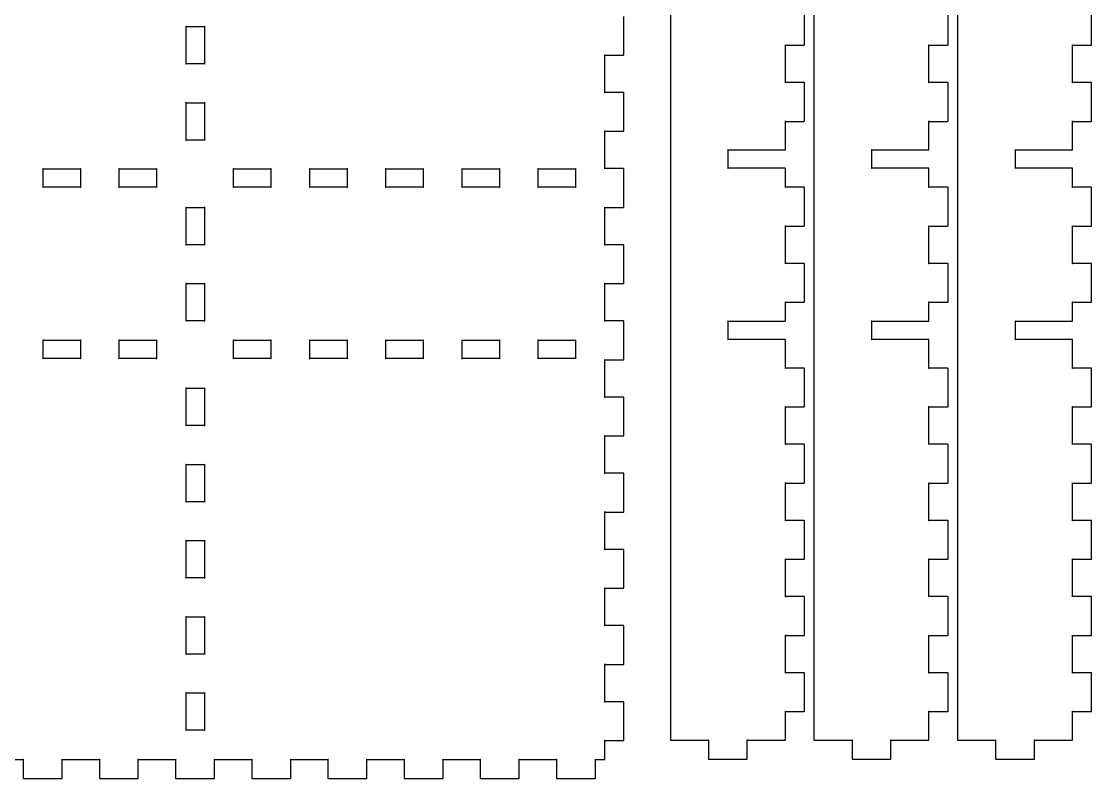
# Model space of a CAD drawing. Header units: millimetres. Extents: x -284 to 284, y -194 to 194.
# Drawn here: x 3 to 284, y -194.2 to 4.7 of the extents above; entities that cross this region are included whole.
import ezdxf

# ---------------------------------------------------------------- set-up
doc = ezdxf.new("R2010")
doc.units = ezdxf.units.MM
doc.layers.add('decoupe1', color=7, linetype='Continuous', lineweight=25, true_color=0x000000)

msp = doc.modelspace()

# ---------------------------------------------------------------- linework, layer by layer
at = {"layer": 'decoupe1', "color": 7, "true_color": 0xffffff}
for points in [[(173.4, 76.05), (173.4, 76.05), (173.4, -183.95)], [(211.1, 76.05), (211.1, 76.05), (211.1, -183.95)], [(248.8, 76.05), (248.8, 76.05), (248.8, -183.95)], [(208.6, -1.45), (208.6, 8.55)], [(246.3, -1.45), (246.3, 8.55)], [(284, -1.45), (284, 8.55)], [(161.2, -4.05), (161.2, 5.95)], [(203.5, -1.55), (208.5, -1.55)], [(203.6, -11.45), (203.6, -1.45)], [(241.2, -1.55), (246.2, -1.55)], [(241.3, -11.45), (241.3, -1.45)], [(278.9, -1.55), (283.9, -1.55)], [(279, -11.45), (279, -1.45)], [(156.1, -4.15), (161.1, -4.15)], [(156.2, -14.05), (156.2, -4.05)], [(161.1, -13.95), (156.1, -13.95)], [(208.5, -11.35), (203.5, -11.35)], [(208.6, -21.45), (208.6, -11.45)], [(246.2, -11.35), (241.2, -11.35)], [(246.3, -21.45), (246.3, -11.45)], [(283.9, -11.35), (278.9, -11.35)], [(284, -21.45), (284, -11.45)], [(161.2, -24.05), (161.2, -14.05)], [(203.5, -21.55), (208.5, -21.55)], [(203.6, -28.95), (203.6, -21.45)], [(241.2, -21.55), (246.2, -21.55)], [(241.3, -28.95), (241.3, -21.45)], [(278.9, -21.55), (283.9, -21.55)], [(279, -28.95), (279, -21.45)], [(156.1, -24.15), (161.1, -24.15)], [(156.2, -34.05), (156.2, -24.05)], [(188.5, -29.05), (203.5, -29.05)], [(188.6, -33.95), (188.6, -28.95)], [(226.2, -29.05), (241.2, -29.05)], [(226.3, -33.95), (226.3, -28.95)], [(263.9, -29.05), (278.9, -29.05)], [(264, -33.95), (264, -28.95)], [(161.1, -33.95), (156.1, -33.95)], [(161.2, -44.05), (161.2, -34.05)], [(203.5, -33.85), (188.5, -33.85)], [(203.6, -38.95), (203.6, -33.95)], [(241.2, -33.85), (226.2, -33.85)], [(241.3, -38.95), (241.3, -33.95)], [(278.9, -33.85), (263.9, -33.85)], [(279, -38.95), (279, -33.95)], [(208.5, -38.85), (203.5, -38.85)], [(208.6, -48.95), (208.6, -38.95)], [(246.2, -38.85), (241.2, -38.85)], [(246.3, -48.95), (246.3, -38.95)], [(283.9, -38.85), (278.9, -38.85)], [(284, -48.95), (284, -38.95)], [(156.1, -44.15), (161.1, -44.15)], [(156.2, -54.05), (156.2, -44.05)], [(203.5, -49.05), (208.5, -49.05)], [(203.6, -58.95), (203.6, -48.95)], [(241.2, -49.05), (246.2, -49.05)], [(241.3, -58.95), (241.3, -48.95)], [(278.9, -49.05), (283.9, -49.05)], [(279, -58.95), (279, -48.95)], [(161.1, -53.95), (156.1, -53.95)], [(161.2, -64.05), (161.2, -54.05)], [(208.5, -58.85), (203.5, -58.85)], [(208.6, -68.95), (208.6, -58.95)], [(246.2, -58.85), (241.2, -58.85)], [(246.3, -68.95), (246.3, -58.95)], [(283.9, -58.85), (278.9, -58.85)], [(284, -68.95), (284, -58.95)], [(156.1, -64.15), (161.1, -64.15)], [(156.2, -74.05), (156.2, -64.05)], [(203.5, -69.05), (208.5, -69.05)], [(203.6, -73.95), (203.6, -68.95)], [(241.2, -69.05), (246.2, -69.05)], [(241.3, -73.95), (241.3, -68.95)], [(278.9, -69.05), (283.9, -69.05)], [(279, -73.95), (279, -68.95)], [(161.1, -73.95), (156.1, -73.95)], [(161.2, -84.05), (161.2, -74.05)], [(188.5, -74.05), (203.5, -74.05)], [(188.6, -78.95), (188.6, -73.95)], [(226.2, -74.05), (241.2, -74.05)], [(226.3, -78.95), (226.3, -73.95)], [(263.9, -74.05), (278.9, -74.05)], [(264, -78.95), (264, -73.95)], [(203.5, -78.85), (188.5, -78.85)], [(203.6, -86.45), (203.6, -78.95)], [(241.2, -78.85), (226.2, -78.85)], [(241.3, -86.45), (241.3, -78.95)], [(278.9, -78.85), (263.9, -78.85)], [(279, -86.45), (279, -78.95)], [(156.1, -84.15), (161.1, -84.15)], [(156.2, -94.05), (156.2, -84.05)], [(208.5, -86.35), (203.5, -86.35)], [(208.6, -96.45), (208.6, -86.45)], [(246.2, -86.35), (241.2, -86.35)], [(246.3, -96.45), (246.3, -86.45)], [(283.9, -86.35), (278.9, -86.35)], [(284, -96.45), (284, -86.45)], [(161.1, -93.95), (156.1, -93.95)], [(161.2, -104.05), (161.2, -94.05)], [(203.5, -96.55), (208.5, -96.55)], [(203.6, -106.45), (203.6, -96.45)], [(241.2, -96.55), (246.2, -96.55)], [(241.3, -106.45), (241.3, -96.45)], [(278.9, -96.55), (283.9, -96.55)], [(279, -106.45), (279, -96.45)], [(156.1, -104.15), (161.1, -104.15)], [(156.2, -114.05), (156.2, -104.05)], [(208.5, -106.35), (203.5, -106.35)], [(208.6, -116.45), (208.6, -106.45)], [(246.2, -106.35), (241.2, -106.35)], [(246.3, -116.45), (246.3, -106.45)], [(283.9, -106.35), (278.9, -106.35)], [(284, -116.45), (284, -106.45)], [(161.1, -113.95), (156.1, -113.95)], [(161.2, -124.05), (161.2, -114.05)], [(203.5, -116.55), (208.5, -116.55)], [(203.6, -126.45), (203.6, -116.45)], [(241.2, -116.55), (246.2, -116.55)], [(241.3, -126.45), (241.3, -116.45)], [(278.9, -116.55), (283.9, -116.55)], [(279, -126.45), (279, -116.45)], [(156.1, -124.15), (161.1, -124.15)], [(156.2, -134.05), (156.2, -124.05)], [(208.5, -126.35), (203.5, -126.35)], [(208.6, -136.45), (208.6, -126.45)], [(246.2, -126.35), (241.2, -126.35)], [(246.3, -136.45), (246.3, -126.45)], [(283.9, -126.35), (278.9, -126.35)], [(284, -136.45), (284, -126.45)], [(161.1, -133.95), (156.1, -133.95)], [(161.2, -144.05), (161.2, -134.05)], [(203.5, -136.55), (208.5, -136.55)], [(203.6, -146.45), (203.6, -136.45)], [(241.2, -136.55), (246.2, -136.55)], [(241.3, -146.45), (241.3, -136.45)], [(278.9, -136.55), (283.9, -136.55)], [(279, -146.45), (279, -136.45)], [(156.1, -144.15), (161.1, -144.15)], [(156.2, -154.05), (156.2, -144.05)], [(208.5, -146.35), (203.5, -146.35)], [(208.6, -156.45), (208.6, -146.45)], [(246.2, -146.35), (241.2, -146.35)], [(246.3, -156.45), (246.3, -146.45)], [(283.9, -146.35), (278.9, -146.35)], [(284, -156.45), (284, -146.45)], [(161.1, -153.95), (156.1, -153.95)], [(161.2, -164.05), (161.2, -154.05)], [(203.5, -156.55), (208.5, -156.55)], [(203.6, -166.45), (203.6, -156.45)], [(241.2, -156.55), (246.2, -156.55)], [(241.3, -166.45), (241.3, -156.45)], [(278.9, -156.55), (283.9, -156.55)], [(279, -166.45), (279, -156.45)], [(156.1, -164.15), (161.1, -164.15)], [(156.2, -174.05), (156.2, -164.05)], [(208.5, -166.35), (203.5, -166.35)], [(208.6, -176.45), (208.6, -166.45)], [(246.2, -166.35), (241.2, -166.35)], [(246.3, -176.45), (246.3, -166.45)], [(283.9, -166.35), (278.9, -166.35)], [(284, -176.45), (284, -166.45)], [(161.1, -173.95), (156.1, -173.95)], [(161.2, -184.05), (161.2, -174.05)], [(203.5, -176.55), (208.5, -176.55)], [(203.6, -183.95), (203.6, -176.45)], [(241.2, -176.55), (246.2, -176.55)], [(241.3, -183.95), (241.3, -176.45)], [(278.9, -176.55), (283.9, -176.55)], [(279, -183.95), (279, -176.45)], [(156.1, -184.15), (161.1, -184.15)], [(156.2, -189.05), (156.2, -184.05)], [(173.5, -184.05), (173.5, -184.05), (183.5, -184.05)], [(183.4, -183.95), (183.4, -188.95)], [(193.5, -184.05), (203.5, -184.05)], [(193.6, -188.95), (193.6, -183.95)], [(211.2, -184.05), (211.2, -184.05), (221.2, -184.05)], [(221.1, -183.95), (221.1, -188.95)], [(231.2, -184.05), (241.2, -184.05)], [(231.3, -188.95), (231.3, -183.95)], [(248.9, -184.05), (248.9, -184.05), (258.9, -184.05)], [(258.8, -183.95), (258.8, -188.95)], [(268.9, -184.05), (278.9, -184.05)], [(269, -188.95), (269, -183.95)], [(-6.4, -189.15), (3.6, -189.15)], [(3.5, -189.05), (3.5, -194.05)], [(13.6, -189.15), (23.6, -189.15)], [(13.7, -194.05), (13.7, -189.05)], [(23.5, -189.05), (23.5, -194.05)], [(33.6, -189.15), (43.6, -189.15)], [(33.7, -194.05), (33.7, -189.05)], [(43.5, -189.05), (43.5, -194.05)], [(53.6, -189.15), (63.6, -189.15)], [(53.7, -194.05), (53.7, -189.05)], [(63.5, -189.05), (63.5, -194.05)], [(73.6, -189.15), (83.6, -189.15)], [(73.7, -194.05), (73.7, -189.05)], [(83.5, -189.05), (83.5, -194.05)], [(93.6, -189.15), (103.6, -189.15)], [(93.7, -194.05), (93.7, -189.05)], [(103.5, -189.05), (103.5, -194.05)], [(113.6, -189.15), (123.6, -189.15)], [(113.7, -194.05), (113.7, -189.05)], [(123.5, -189.05), (123.5, -194.05)], [(133.6, -189.15), (143.6, -189.15)], [(133.7, -194.05), (133.7, -189.05)], [(143.5, -189.05), (143.5, -194.05)], [(153.6, -189.15), (156.1, -189.15)], [(153.7, -194.05), (153.7, -189.05)], [(183.5, -189.05), (193.5, -189.05)], [(221.2, -189.05), (231.2, -189.05)], [(258.9, -189.05), (268.9, -189.05)], [(3.6, -194.15), (13.6, -194.15)], [(23.6, -194.15), (33.6, -194.15)], [(43.6, -194.15), (53.6, -194.15)], [(63.6, -194.15), (73.6, -194.15)], [(83.6, -194.15), (93.6, -194.15)], [(103.6, -194.15), (113.6, -194.15)], [(123.6, -194.15), (133.6, -194.15)], [(143.6, -194.15), (153.6, -194.15)]]:
    msp.add_lwpolyline(points, dxfattribs=at)
at = {"layer": 'decoupe1', "color": 5, "true_color": 0x0000ff}
for points in [[(46.2, 3.34), (51.2, 3.34)], [(46.3, -6.55), (46.3, 3.45)], [(51.1, 3.45), (51.1, -6.55)], [(51.2, -6.45), (46.2, -6.45)], [(46.2, -16.66), (51.2, -16.66)], [(46.3, -26.55), (46.3, -16.55)], [(51.1, -16.55), (51.1, -26.55)], [(51.2, -26.45), (46.2, -26.45)], [(8.6, -34.05), (18.6, -34.05)], [(8.71, -38.95), (8.71, -33.95)], [(18.5, -33.95), (18.5, -38.95)], [(28.6, -34.05), (38.6, -34.05)], [(28.71, -38.95), (28.71, -33.95)], [(38.5, -33.95), (38.5, -38.95)], [(58.6, -34.05), (68.6, -34.05)], [(58.71, -38.95), (58.71, -33.95)], [(68.5, -33.95), (68.5, -38.95)], [(78.6, -34.05), (88.6, -34.05)], [(78.71, -38.95), (78.71, -33.95)], [(88.5, -33.95), (88.5, -38.95)], [(98.6, -34.05), (108.6, -34.05)], [(98.71, -38.95), (98.71, -33.95)], [(108.5, -33.95), (108.5, -38.95)], [(118.6, -34.05), (128.6, -34.05)], [(118.71, -38.95), (118.71, -33.95)], [(128.5, -33.95), (128.5, -38.95)], [(138.6, -34.05), (148.6, -34.05)], [(138.71, -38.95), (138.71, -33.95)], [(148.5, -33.95), (148.5, -38.95)], [(18.6, -38.85), (8.6, -38.85)], [(38.6, -38.85), (28.6, -38.85)], [(68.6, -38.85), (58.6, -38.85)], [(88.6, -38.85), (78.6, -38.85)], [(108.6, -38.85), (98.6, -38.85)], [(128.6, -38.85), (118.6, -38.85)], [(148.6, -38.85), (138.6, -38.85)], [(46.2, -44.16), (51.2, -44.16)], [(46.3, -54.05), (46.3, -44.05)], [(51.1, -44.05), (51.1, -54.05)], [(51.2, -53.95), (46.2, -53.95)], [(46.2, -64.16), (51.2, -64.16)], [(46.3, -74.05), (46.3, -64.05)], [(51.1, -64.05), (51.1, -74.05)], [(51.2, -73.95), (46.2, -73.95)], [(8.6, -79.05), (18.6, -79.05)], [(8.71, -83.95), (8.71, -78.95)], [(18.5, -78.95), (18.5, -83.95)], [(28.6, -79.05), (38.6, -79.05)], [(28.71, -83.95), (28.71, -78.95)], [(38.5, -78.95), (38.5, -83.95)], [(58.6, -79.05), (68.6, -79.05)], [(58.71, -83.95), (58.71, -78.95)], [(68.5, -78.95), (68.5, -83.95)], [(78.6, -79.05), (88.6, -79.05)], [(78.71, -83.95), (78.71, -78.95)], [(88.5, -78.95), (88.5, -83.95)], [(98.6, -79.05), (108.6, -79.05)], [(98.71, -83.95), (98.71, -78.95)], [(108.5, -78.95), (108.5, -83.95)], [(118.6, -79.05), (128.6, -79.05)], [(118.71, -83.95), (118.71, -78.95)], [(128.5, -78.95), (128.5, -83.95)], [(138.6, -79.05), (148.6, -79.05)], [(138.71, -83.95), (138.71, -78.95)], [(148.5, -78.95), (148.5, -83.95)], [(18.6, -83.85), (8.6, -83.85)], [(38.6, -83.85), (28.6, -83.85)], [(68.6, -83.85), (58.6, -83.85)], [(88.6, -83.85), (78.6, -83.85)], [(108.6, -83.85), (98.6, -83.85)], [(128.6, -83.85), (118.6, -83.85)], [(148.6, -83.85), (138.6, -83.85)], [(46.2, -91.66), (51.2, -91.66)], [(46.3, -101.55), (46.3, -91.55)], [(51.1, -91.55), (51.1, -101.55)], [(51.2, -101.45), (46.2, -101.45)], [(46.2, -111.66), (51.2, -111.66)], [(46.3, -121.55), (46.3, -111.55)], [(51.1, -111.55), (51.1, -121.55)], [(51.2, -121.45), (46.2, -121.45)], [(46.2, -131.66), (51.2, -131.66)], [(46.3, -141.55), (46.3, -131.55)], [(51.1, -131.55), (51.1, -141.55)], [(51.2, -141.45), (46.2, -141.45)], [(46.2, -151.66), (51.2, -151.66)], [(46.3, -161.55), (46.3, -151.55)], [(51.1, -151.55), (51.1, -161.55)], [(51.2, -161.45), (46.2, -161.45)], [(46.2, -171.66), (51.2, -171.66)], [(46.3, -181.55), (46.3, -171.55)], [(51.1, -171.55), (51.1, -181.55)], [(51.2, -181.45), (46.2, -181.45)]]:
    msp.add_lwpolyline(points, dxfattribs=at)
for points in [[(46.3, 3.45), (46.3, 3.39), (46.26, 3.34), (46.2, 3.34)], [(51.2, 3.34), (51.14, 3.34), (51.1, 3.39), (51.1, 3.45)], [(46.2, -6.45), (46.25, -6.45), (46.3, -6.5), (46.3, -6.55)], [(51.1, -6.55), (51.1, -6.5), (51.14, -6.45), (51.2, -6.45)], [(46.3, -16.55), (46.3, -16.61), (46.26, -16.66), (46.2, -16.66)], [(51.2, -16.66), (51.14, -16.66), (51.1, -16.61), (51.1, -16.55)], [(46.2, -26.45), (46.25, -26.45), (46.3, -26.5), (46.3, -26.55)], [(51.1, -26.55), (51.1, -26.5), (51.14, -26.45), (51.2, -26.45)], [(8.71, -33.95), (8.71, -34), (8.66, -34.05), (8.6, -34.05)], [(18.6, -34.05), (18.54, -34.05), (18.5, -34.01), (18.5, -33.95)], [(28.71, -33.95), (28.71, -34), (28.66, -34.05), (28.6, -34.05)], [(38.6, -34.05), (38.54, -34.05), (38.5, -34.01), (38.5, -33.95)], [(58.71, -33.95), (58.71, -34), (58.66, -34.05), (58.6, -34.05)], [(68.6, -34.05), (68.54, -34.05), (68.5, -34.01), (68.5, -33.95)], [(78.71, -33.95), (78.71, -34), (78.66, -34.05), (78.6, -34.05)], [(88.6, -34.05), (88.54, -34.05), (88.5, -34.01), (88.5, -33.95)], [(98.71, -33.95), (98.71, -34), (98.66, -34.05), (98.6, -34.05)], [(108.6, -34.05), (108.54, -34.05), (108.5, -34.01), (108.5, -33.95)], [(118.71, -33.95), (118.71, -34), (118.66, -34.05), (118.6, -34.05)], [(128.6, -34.05), (128.54, -34.05), (128.5, -34.01), (128.5, -33.95)], [(138.71, -33.95), (138.71, -34), (138.66, -34.05), (138.6, -34.05)], [(148.6, -34.05), (148.54, -34.05), (148.5, -34.01), (148.5, -33.95)], [(8.6, -38.85), (8.66, -38.85), (8.71, -38.89), (8.71, -38.95)], [(18.5, -38.95), (18.5, -38.89), (18.54, -38.85), (18.6, -38.85)], [(28.6, -38.85), (28.66, -38.85), (28.71, -38.89), (28.71, -38.95)], [(38.5, -38.95), (38.5, -38.89), (38.54, -38.85), (38.6, -38.85)], [(58.6, -38.85), (58.66, -38.85), (58.71, -38.89), (58.71, -38.95)], [(68.5, -38.95), (68.5, -38.89), (68.54, -38.85), (68.6, -38.85)], [(78.6, -38.85), (78.66, -38.85), (78.71, -38.89), (78.71, -38.95)], [(88.5, -38.95), (88.5, -38.89), (88.54, -38.85), (88.6, -38.85)], [(98.6, -38.85), (98.66, -38.85), (98.71, -38.89), (98.71, -38.95)], [(108.5, -38.95), (108.5, -38.89), (108.54, -38.85), (108.6, -38.85)], [(118.6, -38.85), (118.66, -38.85), (118.71, -38.89), (118.71, -38.95)], [(128.5, -38.95), (128.5, -38.89), (128.54, -38.85), (128.6, -38.85)], [(138.6, -38.85), (138.66, -38.85), (138.71, -38.89), (138.71, -38.95)], [(148.5, -38.95), (148.5, -38.89), (148.54, -38.85), (148.6, -38.85)], [(46.3, -44.05), (46.3, -44.11), (46.26, -44.16), (46.2, -44.16)], [(51.2, -44.16), (51.14, -44.16), (51.1, -44.11), (51.1, -44.05)], [(46.2, -53.95), (46.25, -53.95), (46.3, -54), (46.3, -54.05)], [(51.1, -54.05), (51.1, -54), (51.14, -53.95), (51.2, -53.95)], [(46.3, -64.05), (46.3, -64.11), (46.26, -64.16), (46.2, -64.16)], [(51.2, -64.16), (51.14, -64.16), (51.1, -64.11), (51.1, -64.05)], [(46.2, -73.95), (46.25, -73.95), (46.3, -74), (46.3, -74.05)], [(51.1, -74.05), (51.1, -74), (51.14, -73.95), (51.2, -73.95)], [(8.71, -78.95), (8.71, -79), (8.66, -79.05), (8.6, -79.05)], [(18.6, -79.05), (18.54, -79.05), (18.5, -79.01), (18.5, -78.95)], [(28.71, -78.95), (28.71, -79), (28.66, -79.05), (28.6, -79.05)], [(38.6, -79.05), (38.54, -79.05), (38.5, -79.01), (38.5, -78.95)], [(58.71, -78.95), (58.71, -79), (58.66, -79.05), (58.6, -79.05)], [(68.6, -79.05), (68.54, -79.05), (68.5, -79.01), (68.5, -78.95)], [(78.71, -78.95), (78.71, -79), (78.66, -79.05), (78.6, -79.05)], [(88.6, -79.05), (88.54, -79.05), (88.5, -79.01), (88.5, -78.95)], [(98.71, -78.95), (98.71, -79), (98.66, -79.05), (98.6, -79.05)], [(108.6, -79.05), (108.54, -79.05), (108.5, -79.01), (108.5, -78.95)], [(118.71, -78.95), (118.71, -79), (118.66, -79.05), (118.6, -79.05)], [(128.6, -79.05), (128.54, -79.05), (128.5, -79.01), (128.5, -78.95)], [(138.71, -78.95), (138.71, -79), (138.66, -79.05), (138.6, -79.05)], [(148.6, -79.05), (148.54, -79.05), (148.5, -79.01), (148.5, -78.95)], [(8.6, -83.85), (8.66, -83.85), (8.71, -83.89), (8.71, -83.95)], [(18.5, -83.95), (18.5, -83.89), (18.54, -83.85), (18.6, -83.85)], [(28.6, -83.85), (28.66, -83.85), (28.71, -83.89), (28.71, -83.95)], [(38.5, -83.95), (38.5, -83.89), (38.54, -83.85), (38.6, -83.85)], [(58.6, -83.85), (58.66, -83.85), (58.71, -83.89), (58.71, -83.95)], [(68.5, -83.95), (68.5, -83.89), (68.54, -83.85), (68.6, -83.85)], [(78.6, -83.85), (78.66, -83.85), (78.71, -83.89), (78.71, -83.95)], [(88.5, -83.95), (88.5, -83.89), (88.54, -83.85), (88.6, -83.85)], [(98.6, -83.85), (98.66, -83.85), (98.71, -83.89), (98.71, -83.95)], [(108.5, -83.95), (108.5, -83.89), (108.54, -83.85), (108.6, -83.85)], [(118.6, -83.85), (118.66, -83.85), (118.71, -83.89), (118.71, -83.95)], [(128.5, -83.95), (128.5, -83.89), (128.54, -83.85), (128.6, -83.85)], [(138.6, -83.85), (138.66, -83.85), (138.71, -83.89), (138.71, -83.95)], [(148.5, -83.95), (148.5, -83.89), (148.54, -83.85), (148.6, -83.85)], [(46.3, -91.55), (46.3, -91.61), (46.26, -91.66), (46.2, -91.66)], [(51.2, -91.66), (51.14, -91.66), (51.1, -91.61), (51.1, -91.55)], [(46.2, -101.45), (46.25, -101.45), (46.3, -101.5), (46.3, -101.55)], [(51.1, -101.55), (51.1, -101.5), (51.14, -101.45), (51.2, -101.45)], [(46.3, -111.55), (46.3, -111.61), (46.26, -111.66), (46.2, -111.66)], [(51.2, -111.66), (51.14, -111.66), (51.1, -111.61), (51.1, -111.55)], [(46.2, -121.45), (46.25, -121.45), (46.3, -121.5), (46.3, -121.55)], [(51.1, -121.55), (51.1, -121.5), (51.14, -121.45), (51.2, -121.45)], [(46.3, -131.55), (46.3, -131.61), (46.26, -131.66), (46.2, -131.66)], [(51.2, -131.66), (51.14, -131.66), (51.1, -131.61), (51.1, -131.55)], [(46.2, -141.45), (46.25, -141.45), (46.3, -141.5), (46.3, -141.55)], [(51.1, -141.55), (51.1, -141.5), (51.14, -141.45), (51.2, -141.45)], [(46.3, -151.55), (46.3, -151.61), (46.26, -151.66), (46.2, -151.66)], [(51.2, -151.66), (51.14, -151.66), (51.1, -151.61), (51.1, -151.55)], [(46.2, -161.45), (46.25, -161.45), (46.3, -161.5), (46.3, -161.55)], [(51.1, -161.55), (51.1, -161.5), (51.14, -161.45), (51.2, -161.45)], [(46.3, -171.55), (46.3, -171.61), (46.26, -171.66), (46.2, -171.66)], [(51.2, -171.66), (51.14, -171.66), (51.1, -171.61), (51.1, -171.55)], [(46.2, -181.45), (46.25, -181.45), (46.3, -181.5), (46.3, -181.55)], [(51.1, -181.55), (51.1, -181.5), (51.14, -181.45), (51.2, -181.45)]]:
    msp.add_open_spline(points, degree=3, dxfattribs=at)
at = {"layer": 'decoupe1', "color": 7, "true_color": 0xffffff}
for points in [[(203.6, -1.45), (203.6, -1.5), (203.56, -1.55), (203.5, -1.55)], [(208.5, -1.55), (208.55, -1.55), (208.6, -1.51), (208.6, -1.45)], [(241.3, -1.45), (241.3, -1.5), (241.26, -1.55), (241.2, -1.55)], [(246.2, -1.55), (246.26, -1.55), (246.3, -1.51), (246.3, -1.45)], [(279, -1.45), (279, -1.5), (278.96, -1.55), (278.9, -1.55)], [(283.9, -1.55), (283.96, -1.55), (284, -1.51), (284, -1.45)], [(156.2, -4.05), (156.2, -4.11), (156.16, -4.15), (156.1, -4.15)], [(161.1, -4.15), (161.15, -4.15), (161.2, -4.11), (161.2, -4.05)], [(156.1, -13.95), (156.15, -13.95), (156.2, -13.99), (156.2, -14.05)], [(161.2, -14.05), (161.2, -14), (161.16, -13.95), (161.1, -13.95)], [(203.5, -11.35), (203.55, -11.35), (203.6, -11.39), (203.6, -11.45)], [(208.6, -11.45), (208.6, -11.39), (208.56, -11.35), (208.5, -11.35)], [(241.2, -11.35), (241.26, -11.35), (241.3, -11.39), (241.3, -11.45)], [(246.3, -11.45), (246.3, -11.39), (246.26, -11.35), (246.2, -11.35)], [(278.9, -11.35), (278.96, -11.35), (279, -11.39), (279, -11.45)], [(284, -11.45), (284, -11.39), (283.96, -11.35), (283.9, -11.35)], [(203.6, -21.45), (203.6, -21.5), (203.56, -21.55), (203.5, -21.55)], [(208.5, -21.55), (208.55, -21.55), (208.6, -21.51), (208.6, -21.45)], [(241.3, -21.45), (241.3, -21.5), (241.26, -21.55), (241.2, -21.55)], [(246.2, -21.55), (246.26, -21.55), (246.3, -21.51), (246.3, -21.45)], [(279, -21.45), (279, -21.5), (278.96, -21.55), (278.9, -21.55)], [(283.9, -21.55), (283.96, -21.55), (284, -21.51), (284, -21.45)], [(156.2, -24.05), (156.2, -24.11), (156.16, -24.15), (156.1, -24.15)], [(161.1, -24.15), (161.15, -24.15), (161.2, -24.11), (161.2, -24.05)], [(188.6, -28.95), (188.6, -29), (188.56, -29.05), (188.5, -29.05)], [(203.5, -29.05), (203.55, -29.05), (203.6, -29.01), (203.6, -28.95)], [(226.3, -28.95), (226.3, -29), (226.26, -29.05), (226.2, -29.05)], [(241.2, -29.05), (241.26, -29.05), (241.3, -29.01), (241.3, -28.95)], [(264, -28.95), (264, -29), (263.96, -29.05), (263.9, -29.05)], [(278.9, -29.05), (278.96, -29.05), (279, -29.01), (279, -28.95)], [(156.1, -33.95), (156.15, -33.95), (156.2, -33.99), (156.2, -34.05)], [(161.2, -34.05), (161.2, -34), (161.16, -33.95), (161.1, -33.95)], [(188.5, -33.85), (188.55, -33.85), (188.6, -33.89), (188.6, -33.95)], [(203.6, -33.95), (203.6, -33.89), (203.56, -33.85), (203.5, -33.85)], [(226.2, -33.85), (226.26, -33.85), (226.3, -33.89), (226.3, -33.95)], [(241.3, -33.95), (241.3, -33.89), (241.26, -33.85), (241.2, -33.85)], [(263.9, -33.85), (263.96, -33.85), (264, -33.89), (264, -33.95)], [(279, -33.95), (279, -33.89), (278.96, -33.85), (278.9, -33.85)], [(203.5, -38.85), (203.55, -38.85), (203.6, -38.89), (203.6, -38.95)], [(208.6, -38.95), (208.6, -38.89), (208.56, -38.85), (208.5, -38.85)], [(241.2, -38.85), (241.26, -38.85), (241.3, -38.89), (241.3, -38.95)], [(246.3, -38.95), (246.3, -38.89), (246.26, -38.85), (246.2, -38.85)], [(278.9, -38.85), (278.96, -38.85), (279, -38.89), (279, -38.95)], [(284, -38.95), (284, -38.89), (283.96, -38.85), (283.9, -38.85)], [(156.2, -44.05), (156.2, -44.11), (156.16, -44.15), (156.1, -44.15)], [(161.1, -44.15), (161.15, -44.15), (161.2, -44.11), (161.2, -44.05)], [(203.6, -48.95), (203.6, -49), (203.56, -49.05), (203.5, -49.05)], [(208.5, -49.05), (208.55, -49.05), (208.6, -49.01), (208.6, -48.95)], [(241.3, -48.95), (241.3, -49), (241.26, -49.05), (241.2, -49.05)], [(246.2, -49.05), (246.26, -49.05), (246.3, -49.01), (246.3, -48.95)], [(279, -48.95), (279, -49), (278.96, -49.05), (278.9, -49.05)], [(283.9, -49.05), (283.96, -49.05), (284, -49.01), (284, -48.95)], [(156.1, -53.95), (156.15, -53.95), (156.2, -53.99), (156.2, -54.05)], [(161.2, -54.05), (161.2, -54), (161.16, -53.95), (161.1, -53.95)], [(203.5, -58.85), (203.55, -58.85), (203.6, -58.89), (203.6, -58.95)], [(208.6, -58.95), (208.6, -58.89), (208.56, -58.85), (208.5, -58.85)], [(241.2, -58.85), (241.26, -58.85), (241.3, -58.89), (241.3, -58.95)], [(246.3, -58.95), (246.3, -58.89), (246.26, -58.85), (246.2, -58.85)], [(278.9, -58.85), (278.96, -58.85), (279, -58.89), (279, -58.95)], [(284, -58.95), (284, -58.89), (283.96, -58.85), (283.9, -58.85)], [(156.2, -64.05), (156.2, -64.11), (156.16, -64.15), (156.1, -64.15)], [(161.1, -64.15), (161.15, -64.15), (161.2, -64.11), (161.2, -64.05)], [(203.6, -68.95), (203.6, -69), (203.56, -69.05), (203.5, -69.05)], [(208.5, -69.05), (208.55, -69.05), (208.6, -69.01), (208.6, -68.95)], [(241.3, -68.95), (241.3, -69), (241.26, -69.05), (241.2, -69.05)], [(246.2, -69.05), (246.26, -69.05), (246.3, -69.01), (246.3, -68.95)], [(279, -68.95), (279, -69), (278.96, -69.05), (278.9, -69.05)], [(283.9, -69.05), (283.96, -69.05), (284, -69.01), (284, -68.95)], [(156.1, -73.95), (156.15, -73.95), (156.2, -73.99), (156.2, -74.05)], [(161.2, -74.05), (161.2, -74), (161.16, -73.95), (161.1, -73.95)], [(188.6, -73.95), (188.6, -74), (188.56, -74.05), (188.5, -74.05)], [(203.5, -74.05), (203.55, -74.05), (203.6, -74.01), (203.6, -73.95)], [(226.3, -73.95), (226.3, -74), (226.26, -74.05), (226.2, -74.05)], [(241.2, -74.05), (241.26, -74.05), (241.3, -74.01), (241.3, -73.95)], [(264, -73.95), (264, -74), (263.96, -74.05), (263.9, -74.05)], [(278.9, -74.05), (278.96, -74.05), (279, -74.01), (279, -73.95)], [(188.5, -78.85), (188.55, -78.85), (188.6, -78.89), (188.6, -78.95)], [(203.6, -78.95), (203.6, -78.89), (203.56, -78.85), (203.5, -78.85)], [(226.2, -78.85), (226.26, -78.85), (226.3, -78.89), (226.3, -78.95)], [(241.3, -78.95), (241.3, -78.89), (241.26, -78.85), (241.2, -78.85)], [(263.9, -78.85), (263.96, -78.85), (264, -78.89), (264, -78.95)], [(279, -78.95), (279, -78.89), (278.96, -78.85), (278.9, -78.85)], [(156.2, -84.05), (156.2, -84.11), (156.16, -84.15), (156.1, -84.15)], [(161.1, -84.15), (161.15, -84.15), (161.2, -84.11), (161.2, -84.05)], [(203.5, -86.35), (203.55, -86.35), (203.6, -86.39), (203.6, -86.45)], [(208.6, -86.45), (208.6, -86.39), (208.56, -86.35), (208.5, -86.35)], [(241.2, -86.35), (241.26, -86.35), (241.3, -86.39), (241.3, -86.45)], [(246.3, -86.45), (246.3, -86.39), (246.26, -86.35), (246.2, -86.35)], [(278.9, -86.35), (278.96, -86.35), (279, -86.39), (279, -86.45)], [(284, -86.45), (284, -86.39), (283.96, -86.35), (283.9, -86.35)], [(156.1, -93.95), (156.15, -93.95), (156.2, -93.99), (156.2, -94.05)], [(161.2, -94.05), (161.2, -94), (161.16, -93.95), (161.1, -93.95)], [(203.6, -96.45), (203.6, -96.5), (203.56, -96.55), (203.5, -96.55)], [(208.5, -96.55), (208.55, -96.55), (208.6, -96.51), (208.6, -96.45)], [(241.3, -96.45), (241.3, -96.5), (241.26, -96.55), (241.2, -96.55)], [(246.2, -96.55), (246.26, -96.55), (246.3, -96.51), (246.3, -96.45)], [(279, -96.45), (279, -96.5), (278.96, -96.55), (278.9, -96.55)], [(283.9, -96.55), (283.96, -96.55), (284, -96.51), (284, -96.45)], [(156.2, -104.05), (156.2, -104.11), (156.16, -104.15), (156.1, -104.15)], [(161.1, -104.15), (161.15, -104.15), (161.2, -104.11), (161.2, -104.05)], [(203.5, -106.35), (203.55, -106.35), (203.6, -106.39), (203.6, -106.45)], [(208.6, -106.45), (208.6, -106.39), (208.56, -106.35), (208.5, -106.35)], [(241.2, -106.35), (241.26, -106.35), (241.3, -106.39), (241.3, -106.45)], [(246.3, -106.45), (246.3, -106.39), (246.26, -106.35), (246.2, -106.35)], [(278.9, -106.35), (278.96, -106.35), (279, -106.39), (279, -106.45)], [(284, -106.45), (284, -106.39), (283.96, -106.35), (283.9, -106.35)], [(156.1, -113.95), (156.15, -113.95), (156.2, -113.99), (156.2, -114.05)], [(161.2, -114.05), (161.2, -114), (161.16, -113.95), (161.1, -113.95)], [(203.6, -116.45), (203.6, -116.5), (203.56, -116.55), (203.5, -116.55)], [(208.5, -116.55), (208.55, -116.55), (208.6, -116.51), (208.6, -116.45)], [(241.3, -116.45), (241.3, -116.5), (241.26, -116.55), (241.2, -116.55)], [(246.2, -116.55), (246.26, -116.55), (246.3, -116.51), (246.3, -116.45)], [(279, -116.45), (279, -116.5), (278.96, -116.55), (278.9, -116.55)], [(283.9, -116.55), (283.96, -116.55), (284, -116.51), (284, -116.45)], [(156.2, -124.05), (156.2, -124.11), (156.16, -124.15), (156.1, -124.15)], [(161.1, -124.15), (161.15, -124.15), (161.2, -124.11), (161.2, -124.05)], [(203.5, -126.35), (203.55, -126.35), (203.6, -126.39), (203.6, -126.45)], [(208.6, -126.45), (208.6, -126.39), (208.56, -126.35), (208.5, -126.35)], [(241.2, -126.35), (241.26, -126.35), (241.3, -126.39), (241.3, -126.45)], [(246.3, -126.45), (246.3, -126.39), (246.26, -126.35), (246.2, -126.35)], [(278.9, -126.35), (278.96, -126.35), (279, -126.39), (279, -126.45)], [(284, -126.45), (284, -126.39), (283.96, -126.35), (283.9, -126.35)], [(156.1, -133.95), (156.15, -133.95), (156.2, -133.99), (156.2, -134.05)], [(161.2, -134.05), (161.2, -134), (161.16, -133.95), (161.1, -133.95)], [(203.6, -136.45), (203.6, -136.5), (203.56, -136.55), (203.5, -136.55)], [(208.5, -136.55), (208.55, -136.55), (208.6, -136.51), (208.6, -136.45)], [(241.3, -136.45), (241.3, -136.5), (241.26, -136.55), (241.2, -136.55)], [(246.2, -136.55), (246.26, -136.55), (246.3, -136.51), (246.3, -136.45)], [(279, -136.45), (279, -136.5), (278.96, -136.55), (278.9, -136.55)], [(283.9, -136.55), (283.96, -136.55), (284, -136.51), (284, -136.45)], [(156.2, -144.05), (156.2, -144.11), (156.16, -144.15), (156.1, -144.15)], [(161.1, -144.15), (161.15, -144.15), (161.2, -144.11), (161.2, -144.05)], [(203.5, -146.35), (203.55, -146.35), (203.6, -146.39), (203.6, -146.45)], [(208.6, -146.45), (208.6, -146.39), (208.56, -146.35), (208.5, -146.35)], [(241.2, -146.35), (241.26, -146.35), (241.3, -146.39), (241.3, -146.45)], [(246.3, -146.45), (246.3, -146.39), (246.26, -146.35), (246.2, -146.35)], [(278.9, -146.35), (278.96, -146.35), (279, -146.39), (279, -146.45)], [(284, -146.45), (284, -146.39), (283.96, -146.35), (283.9, -146.35)], [(156.1, -153.95), (156.15, -153.95), (156.2, -153.99), (156.2, -154.05)], [(161.2, -154.05), (161.2, -154), (161.16, -153.95), (161.1, -153.95)], [(203.6, -156.45), (203.6, -156.5), (203.56, -156.55), (203.5, -156.55)], [(208.5, -156.55), (208.55, -156.55), (208.6, -156.51), (208.6, -156.45)], [(241.3, -156.45), (241.3, -156.5), (241.26, -156.55), (241.2, -156.55)], [(246.2, -156.55), (246.26, -156.55), (246.3, -156.51), (246.3, -156.45)], [(279, -156.45), (279, -156.5), (278.96, -156.55), (278.9, -156.55)], [(283.9, -156.55), (283.96, -156.55), (284, -156.51), (284, -156.45)], [(156.2, -164.05), (156.2, -164.11), (156.16, -164.15), (156.1, -164.15)], [(161.1, -164.15), (161.15, -164.15), (161.2, -164.11), (161.2, -164.05)], [(203.5, -166.35), (203.55, -166.35), (203.6, -166.39), (203.6, -166.45)], [(208.6, -166.45), (208.6, -166.39), (208.56, -166.35), (208.5, -166.35)], [(241.2, -166.35), (241.26, -166.35), (241.3, -166.39), (241.3, -166.45)], [(246.3, -166.45), (246.3, -166.39), (246.26, -166.35), (246.2, -166.35)], [(278.9, -166.35), (278.96, -166.35), (279, -166.39), (279, -166.45)], [(284, -166.45), (284, -166.39), (283.96, -166.35), (283.9, -166.35)], [(156.1, -173.95), (156.15, -173.95), (156.2, -173.99), (156.2, -174.05)], [(161.2, -174.05), (161.2, -174), (161.16, -173.95), (161.1, -173.95)], [(203.6, -176.45), (203.6, -176.5), (203.56, -176.55), (203.5, -176.55)], [(208.5, -176.55), (208.55, -176.55), (208.6, -176.51), (208.6, -176.45)], [(241.3, -176.45), (241.3, -176.5), (241.26, -176.55), (241.2, -176.55)], [(246.2, -176.55), (246.26, -176.55), (246.3, -176.51), (246.3, -176.45)], [(279, -176.45), (279, -176.5), (278.96, -176.55), (278.9, -176.55)], [(283.9, -176.55), (283.96, -176.55), (284, -176.51), (284, -176.45)], [(156.2, -184.05), (156.2, -184.11), (156.16, -184.15), (156.1, -184.15)], [(161.1, -184.15), (161.15, -184.15), (161.2, -184.11), (161.2, -184.05)], [(173.4, -183.95), (173.4, -184), (173.44, -184.05), (173.5, -184.05)], [(183.5, -184.05), (183.44, -184.05), (183.4, -184.01), (183.4, -183.95)], [(193.6, -183.95), (193.6, -184), (193.56, -184.05), (193.5, -184.05)], [(203.5, -184.05), (203.55, -184.05), (203.6, -184.01), (203.6, -183.95)], [(211.1, -183.95), (211.1, -184), (211.14, -184.05), (211.2, -184.05)], [(221.2, -184.05), (221.15, -184.05), (221.1, -184.01), (221.1, -183.95)], [(231.3, -183.95), (231.3, -184), (231.26, -184.05), (231.2, -184.05)], [(241.2, -184.05), (241.26, -184.05), (241.3, -184.01), (241.3, -183.95)], [(248.8, -183.95), (248.8, -184), (248.84, -184.05), (248.9, -184.05)], [(258.9, -184.05), (258.85, -184.05), (258.8, -184.01), (258.8, -183.95)], [(269, -183.95), (269, -184), (268.96, -184.05), (268.9, -184.05)], [(278.9, -184.05), (278.96, -184.05), (279, -184.01), (279, -183.95)], [(3.6, -189.15), (3.54, -189.15), (3.5, -189.11), (3.5, -189.05)], [(13.7, -189.05), (13.7, -189.11), (13.66, -189.15), (13.6, -189.15)], [(23.6, -189.15), (23.54, -189.15), (23.5, -189.11), (23.5, -189.05)], [(33.7, -189.05), (33.7, -189.11), (33.66, -189.15), (33.6, -189.15)], [(43.6, -189.15), (43.54, -189.15), (43.5, -189.11), (43.5, -189.05)], [(53.7, -189.05), (53.7, -189.11), (53.66, -189.15), (53.6, -189.15)], [(63.6, -189.15), (63.54, -189.15), (63.5, -189.11), (63.5, -189.05)], [(73.7, -189.05), (73.7, -189.11), (73.66, -189.15), (73.6, -189.15)], [(83.6, -189.15), (83.54, -189.15), (83.5, -189.11), (83.5, -189.05)], [(93.7, -189.05), (93.7, -189.11), (93.66, -189.15), (93.6, -189.15)], [(103.6, -189.15), (103.54, -189.15), (103.5, -189.11), (103.5, -189.05)], [(113.7, -189.05), (113.7, -189.11), (113.66, -189.15), (113.6, -189.15)], [(123.6, -189.15), (123.54, -189.15), (123.5, -189.11), (123.5, -189.05)], [(133.7, -189.05), (133.7, -189.11), (133.66, -189.15), (133.6, -189.15)], [(143.6, -189.15), (143.54, -189.15), (143.5, -189.11), (143.5, -189.05)], [(153.7, -189.05), (153.7, -189.11), (153.66, -189.15), (153.6, -189.15)], [(156.1, -189.15), (156.15, -189.15), (156.2, -189.11), (156.2, -189.05)], [(183.4, -188.95), (183.4, -189), (183.44, -189.05), (183.5, -189.05)], [(193.5, -189.05), (193.55, -189.05), (193.6, -189.01), (193.6, -188.95)], [(221.1, -188.95), (221.1, -189), (221.14, -189.05), (221.2, -189.05)], [(231.2, -189.05), (231.26, -189.05), (231.3, -189.01), (231.3, -188.95)], [(258.8, -188.95), (258.8, -189), (258.84, -189.05), (258.9, -189.05)], [(268.9, -189.05), (268.96, -189.05), (269, -189.01), (269, -188.95)], [(3.5, -194.05), (3.5, -194.11), (3.54, -194.15), (3.6, -194.15)], [(13.6, -194.15), (13.65, -194.15), (13.7, -194.11), (13.7, -194.05)], [(23.5, -194.05), (23.5, -194.11), (23.54, -194.15), (23.6, -194.15)], [(33.6, -194.15), (33.65, -194.15), (33.7, -194.11), (33.7, -194.05)], [(43.5, -194.05), (43.5, -194.11), (43.54, -194.15), (43.6, -194.15)], [(53.6, -194.15), (53.65, -194.15), (53.7, -194.11), (53.7, -194.05)], [(63.5, -194.05), (63.5, -194.11), (63.54, -194.15), (63.6, -194.15)], [(73.6, -194.15), (73.65, -194.15), (73.7, -194.11), (73.7, -194.05)], [(83.5, -194.05), (83.5, -194.11), (83.54, -194.15), (83.6, -194.15)], [(93.6, -194.15), (93.65, -194.15), (93.7, -194.11), (93.7, -194.05)], [(103.5, -194.05), (103.5, -194.11), (103.54, -194.15), (103.6, -194.15)], [(113.6, -194.15), (113.65, -194.15), (113.7, -194.11), (113.7, -194.05)], [(123.5, -194.05), (123.5, -194.11), (123.54, -194.15), (123.6, -194.15)], [(133.6, -194.15), (133.65, -194.15), (133.7, -194.11), (133.7, -194.05)], [(143.5, -194.05), (143.5, -194.11), (143.54, -194.15), (143.6, -194.15)], [(153.6, -194.15), (153.65, -194.15), (153.7, -194.11), (153.7, -194.05)]]:
    msp.add_open_spline(points, degree=3, dxfattribs=at)

doc.saveas('drawing.dxf')
